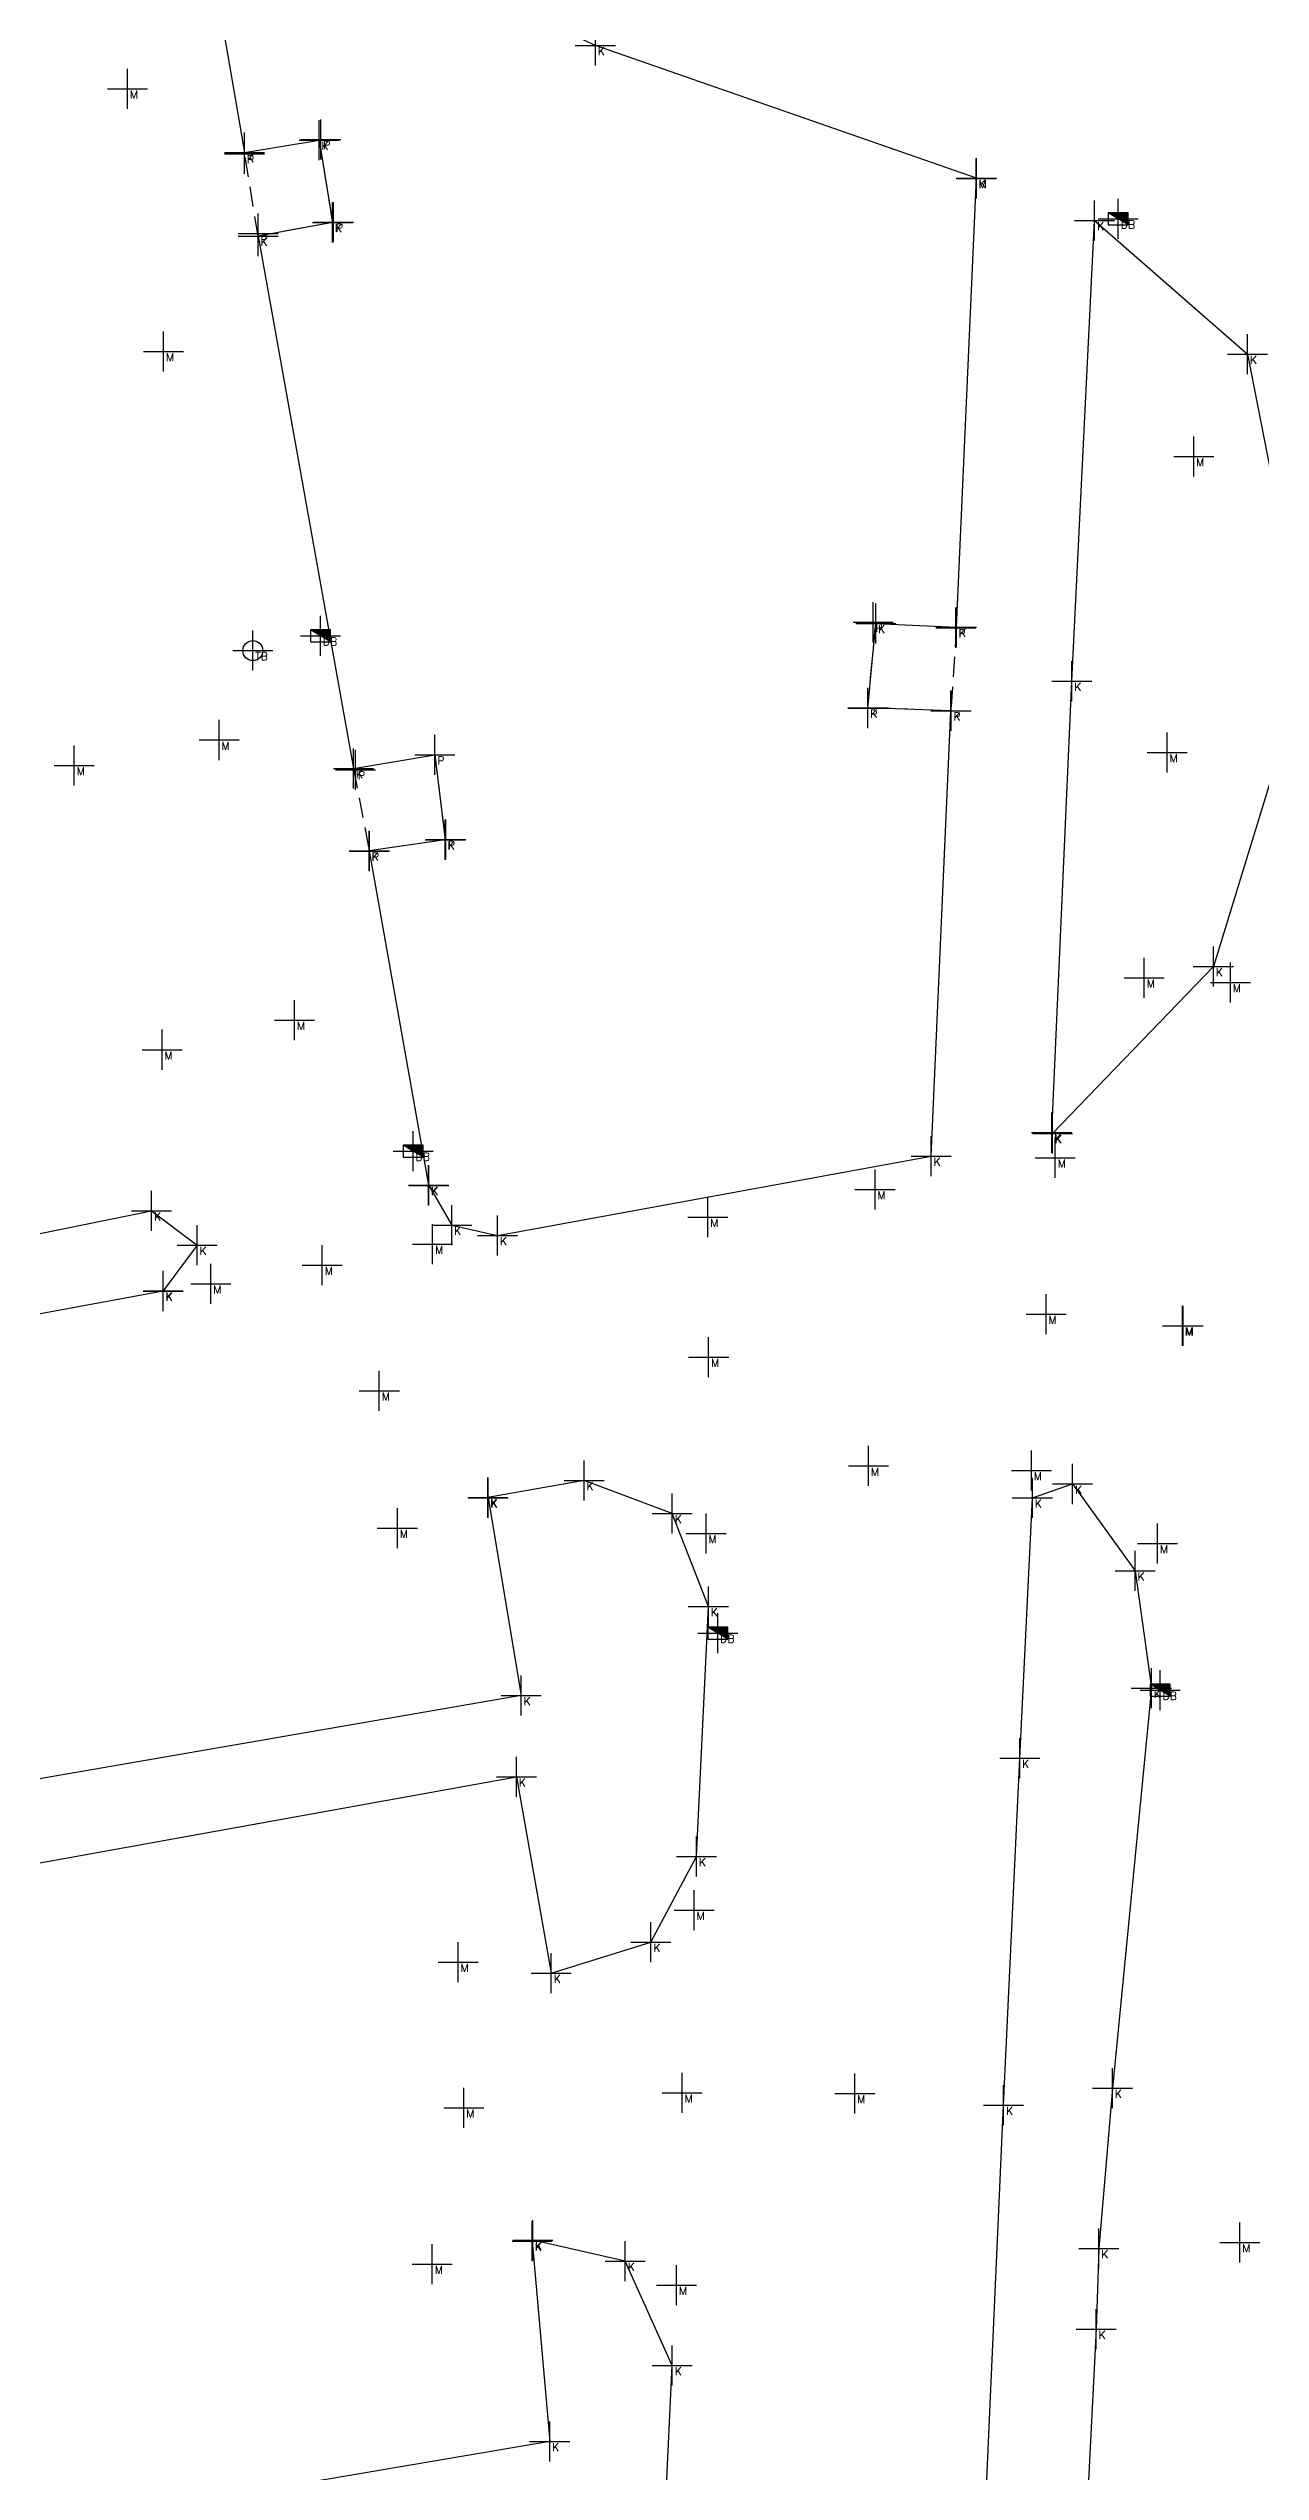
# Model space of a CAD drawing. Header units: metres. Extents: x 113488 to 113987, y 6281306 to 6282136.
# Drawn here: x 113689.8 to 113720.1, y 6281896 to 6281956.5 of the extents above; entities that cross this region are included whole.
import ezdxf
from ezdxf.enums import TextEntityAlignment as Align

# ---------------------------------------------------------------- set-up
doc = ezdxf.new("R2010")
doc.units = ezdxf.units.M
doc.header["$PDMODE"] = 2
doc.header["$PDSIZE"] = 0.5
doc.linetypes.add('DASHED', pattern=[0.75, 0.5, -0.25])
for name, color, linetype in [('M-2VA', 7, 'Continuous'), ('M-3YTOR', 7, 'Continuous'), ('M-BEF-BRUNNAR-INMÄTT', 7, 'Continuous'), ('M-BEF-VÄGKANT', 6, 'DASHED'), ('M-BEF-VÄGKANTSTÖD', 1, 'Continuous'), ('M-BRUNNAR', 3, 'Continuous'), ('M-BRUNNSLOCK', 1, 'Continuous'), ('pntdesc', 1, 'Continuous')]:
    doc.layers.add(name, color=color, linetype=linetype)
doc.styles.get("Standard").update_dxf_attribs({"font": 'simplex8.shx'})

# ---------------------------------------------------------------- blocks, each defined once
blk = doc.blocks.new('meas')
at = {"color": 0}
blk.add_point((0, 0), dxfattribs=at)
at = {"layer": 'pntdesc'}
blk.add_attdef('PNTDESC', text='', height=1, dxfattribs=at).set_placement((0.3, -0.21), align=Align.TOP_LEFT)
blk = doc.blocks.new('BEF-DB')
blk.add_hatch(color=256).paths.add_polyline_path([(-0.25, 0.15), (0.25, -0.15), (0.25, 0.15)])
blk.add_line((0.25, -0.15), (-0.25, 0.15))
at = {"flags": 128}
blk.add_lwpolyline([(-0.25, 0.15), (-0.25, -0.15), (0.25, -0.15), (0.25, 0.15)], close=True, dxfattribs=at)
blk = doc.blocks.new('TB')
at = {"layer": 'M-BRUNNAR', "ltscale": 0.1}
blk.add_circle((0, 0), 0.25, dxfattribs=at)
at = {"layer": 'M-BRUNNSLOCK', "ltscale": 0.1}
blk.add_circle((0, 0), 0.25, dxfattribs=at)

msp = doc.modelspace()

# ---------------------------------------------------------------- linework, layer by layer
at = {"layer": 'M-BEF-VÄGKANT'}
for points in [[(113696.567, 6281954.225, 7.233), (113696.903, 6281952.165, 7.196), (113695.043, 6281951.822, 7.091), (113694.703, 6281953.913, 7.112)], [(113712.492, 6281942.055, 7.026), (113712.354, 6281939.96, 7.005), (113710.278, 6281940.039, 7.113), (113710.475, 6281942.142, 7.152)], [(113697.429, 6281938.52, 6.975), (113697.819, 6281936.464, 6.956)], [(113699.462, 6281938.862, 7.103), (113699.717, 6281936.74, 7.06)]]:
    msp.add_polyline3d(points, dxfattribs=at)
at = {"layer": 'M-BEF-VÄGKANTSTÖD'}
for points in [[(113699.309, 6281928.095, 6.894), (113699.881, 6281927.108, 6.894), (113701.026, 6281926.851, 6.861), (113711.861, 6281928.831, 6.813), (113712.354, 6281939.96, 7.005), (113710.278, 6281940.039, 7.113), (113710.475, 6281942.142, 7.152), (113712.492, 6281942.055, 7.026), (113712.994, 6281953.273, 6.95), (113703.47, 6281956.587, 7.082), (113694.495, 6281960.694, 7.172), (113694.243, 6281960.792, 7.17), (113693.759, 6281960.686, 7.147), (113693.627, 6281960.155, 7.147), (113694.703, 6281953.913, 7.112), (113696.567, 6281954.225, 7.233), (113696.903, 6281952.165, 7.196), (113695.043, 6281951.822, 7.091), (113697.429, 6281938.52, 6.975), (113699.462, 6281938.862, 7.103)], [(113715.943, 6281952.218, 6.891), (113719.763, 6281948.876, 6.947), (113721.261, 6281941.231, 6.892), (113718.91, 6281933.574, 6.841), (113714.891, 6281929.395, 6.83)], [(113715.374, 6281940.701, 6.981), (113715.943, 6281952.218, 6.891)], [(113714.871, 6281929.419, 6.829), (113715.374, 6281940.701, 6.981)], [(113699.462, 6281938.862, 7.103), (113699.717, 6281936.74, 7.06), (113697.819, 6281936.464, 6.956), (113699.301, 6281928.11, 6.893)], [(113692.676, 6281925.458, 7.014), (113684.322, 6281923.913, 7.166), (113670.312, 6281920.211, 7.422), (113658.782, 6281915.724, 7.578), (113657.929, 6281917.488, 7.54), (113665.275, 6281920.581, 7.473), (113677.652, 6281924.472, 7.289), (113692.384, 6281927.462, 7.038), (113693.521, 6281926.607, 6.997), (113692.67, 6281925.469, 7.017)], [(113700.795, 6281920.297, 6.781), (113701.616, 6281915.354, 6.852), (113688.513, 6281913.087, 7.138), (113675.23, 6281909.805, 7.427), (113665.571, 6281906.1, 7.61), (113663.793, 6281909.776, 7.568), (113662.486, 6281910.284, 7.574), (113661.97, 6281908.936, 7.587), (113666.275, 6281899.883, 7.576), (113667.62, 6281899.429, 7.59), (113668.099, 6281900.792, 7.562), (113666.463, 6281904.294, 7.608), (113685.334, 6281910.404, 7.121), (113701.498, 6281913.324, 6.748), (113702.369, 6281908.412, 6.689), (113704.86, 6281909.192, 6.633), (113705.997, 6281911.332, 6.584), (113706.293, 6281917.575, 6.57), (113705.391, 6281919.903, 6.629), (113703.188, 6281920.725, 6.703), (113700.782, 6281920.304, 6.784)], [(113701.895, 6281901.713, 6.766), (113702.329, 6281896.714, 6.877), (113691.599, 6281894.886, 7.128), (113681.716, 6281892.442, 7.396), (113673.499, 6281889.387, 7.641), (113671.765, 6281893.04, 7.581), (113670.423, 6281893.515, 7.575), (113669.957, 6281892.195, 7.595), (113671.999, 6281887.875, 7.633), (113674.243, 6281883.143, 7.581), (113675.591, 6281882.749, 7.58), (113676.004, 6281884.106, 7.589), (113674.408, 6281887.586, 7.641), (113687.932, 6281892.005, 7.234), (113699.992, 6281894.28, 6.904), (113700.853, 6281889.348, 6.839), (113702.244, 6281889.559, 6.826), (113703.701, 6281890.047, 6.804), (113705.102, 6281892.394, 6.763), (113705.393, 6281898.613, 6.7), (113704.218, 6281901.22, 6.703), (113701.906, 6281901.744, 6.753)]]:
    msp.add_polyline3d(points, dxfattribs=at)
msp.add_polyline3d([(113711.437, 6281857.547, 7.317), (113711.85, 6281866.663, 7.239), (113712.258, 6281875.151, 7.157), (113712.723, 6281885.165, 7.063), (113713.222, 6281895.199, 6.976), (113713.669, 6281905.117, 6.885), (113714.073, 6281913.789, 6.781), (113714.388, 6281920.29, 6.761), (113715.395, 6281920.639, 6.751), (113716.956, 6281918.466, 6.72), (113717.361, 6281915.534, 6.695), (113716.387, 6281905.542, 6.83), (113716.048, 6281901.531, 6.867), (113715.981, 6281899.515, 6.901), (113715.172, 6281883.581, 7.04), (113714.858, 6281876.984, 7.143), (113714.013, 6281858.985, 7.272), (113713.339, 6281856.439, 7.304), (113711.307, 6281854.147, 7.311)], close=True, dxfattribs=at)

# ---------------------------------------------------------------- block references
at = {"layer": 'M-2VA', "color": 150}
ref = msp.add_blockref('meas', (113716.536, 6281952.256, 6.883), dxfattribs=dict(at, xscale=0.2, yscale=0.2, zscale=0.2))
ref.add_attrib('PNTDESC', 'DB', dxfattribs={"layer": 'pntdesc', "height": 0.2}).set_placement((113716.596, 6281952.214, 6.883), align=Align.TOP_LEFT)
ref = msp.add_blockref('meas', (113696.601, 6281941.833, 7.006), dxfattribs=dict(at, xscale=0.2, yscale=0.2, zscale=0.2))
ref.add_attrib('PNTDESC', 'DB', dxfattribs={"layer": 'pntdesc', "height": 0.2}).set_placement((113696.661, 6281941.791, 7.006), align=Align.TOP_LEFT)
at = {"layer": 'M-2VA', "color": 50}
ref = msp.add_blockref('meas', (113694.912, 6281941.465, 7.018), dxfattribs=dict(at, xscale=0.2, yscale=0.2, zscale=0.2))
ref.add_attrib('PNTDESC', 'TB', dxfattribs={"layer": 'pntdesc', "height": 0.2}).set_placement((113694.972, 6281941.423, 7.018), align=Align.TOP_LEFT)
at = {"layer": 'M-2VA', "color": 150}
ref = msp.add_blockref('meas', (113698.919, 6281928.958, 6.877), dxfattribs=dict(at, xscale=0.2, yscale=0.2, zscale=0.2))
ref.add_attrib('PNTDESC', 'DB', dxfattribs={"layer": 'pntdesc', "height": 0.2}).set_placement((113698.979, 6281928.916, 6.877), align=Align.TOP_LEFT)
ref = msp.add_blockref('meas', (113706.527, 6281916.915, 6.552), dxfattribs=dict(at, xscale=0.2, yscale=0.2, zscale=0.2))
ref.add_attrib('PNTDESC', 'DB', dxfattribs={"layer": 'pntdesc', "height": 0.2}).set_placement((113706.587, 6281916.873, 6.552), align=Align.TOP_LEFT)
ref = msp.add_blockref('meas', (113717.58, 6281915.486, 6.699), dxfattribs=dict(at, xscale=0.2, yscale=0.2, zscale=0.2))
ref.add_attrib('PNTDESC', 'DB', dxfattribs={"layer": 'pntdesc', "height": 0.2}).set_placement((113717.64, 6281915.444, 6.699), align=Align.TOP_LEFT)
at = {"layer": 'M-3YTOR', "color": 130}
ref = msp.add_blockref('meas', (113703.47, 6281956.587, 7.082), dxfattribs=dict(at, xscale=0.2, yscale=0.2, zscale=0.2))
ref.add_attrib('PNTDESC', 'K', dxfattribs={"layer": 'pntdesc', "height": 0.2}).set_placement((113703.53, 6281956.545, 7.082), align=Align.TOP_LEFT)
at = {"layer": 'M-3YTOR', "color": 90}
ref = msp.add_blockref('meas', (113691.779, 6281955.507, 7.169), dxfattribs=dict(at, xscale=0.2, yscale=0.2, zscale=0.2))
ref.add_attrib('PNTDESC', 'M', dxfattribs={"layer": 'pntdesc', "height": 0.2}).set_placement((113691.839, 6281955.465, 7.169), align=Align.TOP_LEFT)
at = {"layer": 'M-3YTOR', "color": 130}
ref = msp.add_blockref('meas', (113696.567, 6281954.225, 7.233), dxfattribs=dict(at, xscale=0.2, yscale=0.2, zscale=0.2))
ref.add_attrib('PNTDESC', 'K', dxfattribs={"layer": 'pntdesc', "height": 0.2}).set_placement((113696.627, 6281954.183, 7.233), align=Align.TOP_LEFT)
at = {"layer": 'M-3YTOR', "color": 164}
ref = msp.add_blockref('meas', (113696.612, 6281954.241, 7.24), dxfattribs=dict(at, xscale=0.2, yscale=0.2, zscale=0.2))
ref.add_attrib('PNTDESC', 'P', dxfattribs={"layer": 'pntdesc', "height": 0.2}).set_placement((113696.672, 6281954.199, 7.24), align=Align.TOP_LEFT)
at = {"layer": 'M-3YTOR', "color": 130}
ref = msp.add_blockref('meas', (113694.703, 6281953.913, 7.112), dxfattribs=dict(at, xscale=0.2, yscale=0.2, zscale=0.2))
ref.add_attrib('PNTDESC', 'K', dxfattribs={"layer": 'pntdesc', "height": 0.2}).set_placement((113694.763, 6281953.871, 7.112), align=Align.TOP_LEFT)
at = {"layer": 'M-3YTOR', "color": 164}
ref = msp.add_blockref('meas', (113694.705, 6281953.882, 7.116), dxfattribs=dict(at, xscale=0.2, yscale=0.2, zscale=0.2))
ref.add_attrib('PNTDESC', 'P', dxfattribs={"layer": 'pntdesc', "height": 0.2}).set_placement((113694.765, 6281953.84, 7.116), align=Align.TOP_LEFT)
at = {"layer": 'M-3YTOR', "color": 90}
ref = msp.add_blockref('meas', (113712.984, 6281953.263, 6.956), dxfattribs=dict(at, xscale=0.2, yscale=0.2, zscale=0.2))
ref.add_attrib('PNTDESC', 'M', dxfattribs={"layer": 'pntdesc', "height": 0.2}).set_placement((113713.044, 6281953.221, 6.956), align=Align.TOP_LEFT)
at = {"layer": 'M-3YTOR', "color": 130}
ref = msp.add_blockref('meas', (113712.994, 6281953.273, 6.95), dxfattribs=dict(at, xscale=0.2, yscale=0.2, zscale=0.2))
ref.add_attrib('PNTDESC', 'K', dxfattribs={"layer": 'pntdesc', "height": 0.2}).set_placement((113713.054, 6281953.231, 6.95), align=Align.TOP_LEFT)
ref = msp.add_blockref('meas', (113695.043, 6281951.822, 7.091), dxfattribs=dict(at, xscale=0.2, yscale=0.2, zscale=0.2))
ref.add_attrib('PNTDESC', 'K', dxfattribs={"layer": 'pntdesc', "height": 0.2}).set_placement((113695.103, 6281951.78, 7.091), align=Align.TOP_LEFT)
at = {"layer": 'M-3YTOR', "color": 164}
ref = msp.add_blockref('meas', (113695.047, 6281951.89, 7.086), dxfattribs=dict(at, xscale=0.2, yscale=0.2, zscale=0.2))
ref.add_attrib('PNTDESC', 'P', dxfattribs={"layer": 'pntdesc', "height": 0.2}).set_placement((113695.107, 6281951.848, 7.086), align=Align.TOP_LEFT)
at = {"layer": 'M-3YTOR', "color": 130}
ref = msp.add_blockref('meas', (113696.903, 6281952.165, 7.196), dxfattribs=dict(at, xscale=0.2, yscale=0.2, zscale=0.2))
ref.add_attrib('PNTDESC', 'K', dxfattribs={"layer": 'pntdesc', "height": 0.2}).set_placement((113696.963, 6281952.123, 7.196), align=Align.TOP_LEFT)
at = {"layer": 'M-3YTOR', "color": 164}
ref = msp.add_blockref('meas', (113696.929, 6281952.172, 7.193), dxfattribs=dict(at, xscale=0.2, yscale=0.2, zscale=0.2))
ref.add_attrib('PNTDESC', 'P', dxfattribs={"layer": 'pntdesc', "height": 0.2}).set_placement((113696.989, 6281952.13, 7.193), align=Align.TOP_LEFT)
at = {"layer": 'M-3YTOR', "color": 130}
ref = msp.add_blockref('meas', (113715.943, 6281952.218, 6.891), dxfattribs=dict(at, xscale=0.2, yscale=0.2, zscale=0.2))
ref.add_attrib('PNTDESC', 'K', dxfattribs={"layer": 'pntdesc', "height": 0.2}).set_placement((113716.003, 6281952.176, 6.891), align=Align.TOP_LEFT)
at = {"layer": 'M-3YTOR', "color": 90}
ref = msp.add_blockref('meas', (113692.682, 6281948.942, 7.097), dxfattribs=dict(at, xscale=0.2, yscale=0.2, zscale=0.2))
ref.add_attrib('PNTDESC', 'M', dxfattribs={"layer": 'pntdesc', "height": 0.2}).set_placement((113692.742, 6281948.9, 7.097), align=Align.TOP_LEFT)
at = {"layer": 'M-3YTOR', "color": 130}
ref = msp.add_blockref('meas', (113719.763, 6281948.876, 6.947), dxfattribs=dict(at, xscale=0.2, yscale=0.2, zscale=0.2))
ref.add_attrib('PNTDESC', 'K', dxfattribs={"layer": 'pntdesc', "height": 0.2}).set_placement((113719.823, 6281948.834, 6.947), align=Align.TOP_LEFT)
at = {"layer": 'M-3YTOR', "color": 90}
ref = msp.add_blockref('meas', (113718.419, 6281946.317, 7.144), dxfattribs=dict(at, xscale=0.2, yscale=0.2, zscale=0.2))
ref.add_attrib('PNTDESC', 'M', dxfattribs={"layer": 'pntdesc', "height": 0.2}).set_placement((113718.479, 6281946.275, 7.144), align=Align.TOP_LEFT)
at = {"layer": 'M-3YTOR', "color": 164}
ref = msp.add_blockref('meas', (113710.409, 6281942.177, 7.162), dxfattribs=dict(at, xscale=0.2, yscale=0.2, zscale=0.2))
ref.add_attrib('PNTDESC', 'P', dxfattribs={"layer": 'pntdesc', "height": 0.2}).set_placement((113710.469, 6281942.135, 7.162), align=Align.TOP_LEFT)
at = {"layer": 'M-3YTOR', "color": 130}
ref = msp.add_blockref('meas', (113710.475, 6281942.142, 7.152), dxfattribs=dict(at, xscale=0.2, yscale=0.2, zscale=0.2))
ref.add_attrib('PNTDESC', 'K', dxfattribs={"layer": 'pntdesc', "height": 0.2}).set_placement((113710.535, 6281942.1, 7.152), align=Align.TOP_LEFT)
at = {"layer": 'M-3YTOR', "color": 164}
ref = msp.add_blockref('meas', (113712.479, 6281942.039, 7.033), dxfattribs=dict(at, xscale=0.2, yscale=0.2, zscale=0.2))
ref.add_attrib('PNTDESC', 'P', dxfattribs={"layer": 'pntdesc', "height": 0.2}).set_placement((113712.539, 6281941.997, 7.033), align=Align.TOP_LEFT)
at = {"layer": 'M-3YTOR', "color": 130}
ref = msp.add_blockref('meas', (113712.492, 6281942.055, 7.026), dxfattribs=dict(at, xscale=0.2, yscale=0.2, zscale=0.2))
ref.add_attrib('PNTDESC', 'K', dxfattribs={"layer": 'pntdesc', "height": 0.2}).set_placement((113712.552, 6281942.013, 7.026), align=Align.TOP_LEFT)
ref = msp.add_blockref('meas', (113715.374, 6281940.701, 6.981), dxfattribs=dict(at, xscale=0.2, yscale=0.2, zscale=0.2))
ref.add_attrib('PNTDESC', 'K', dxfattribs={"layer": 'pntdesc', "height": 0.2}).set_placement((113715.434, 6281940.659, 6.981), align=Align.TOP_LEFT)
ref = msp.add_blockref('meas', (113710.278, 6281940.039, 7.113), dxfattribs=dict(at, xscale=0.2, yscale=0.2, zscale=0.2))
ref.add_attrib('PNTDESC', 'K', dxfattribs={"layer": 'pntdesc', "height": 0.2}).set_placement((113710.338, 6281939.997, 7.113), align=Align.TOP_LEFT)
at = {"layer": 'M-3YTOR', "color": 164}
ref = msp.add_blockref('meas', (113710.279, 6281940.026, 7.118), dxfattribs=dict(at, xscale=0.2, yscale=0.2, zscale=0.2))
ref.add_attrib('PNTDESC', 'P', dxfattribs={"layer": 'pntdesc', "height": 0.2}).set_placement((113710.339, 6281939.984, 7.118), align=Align.TOP_LEFT)
at = {"layer": 'M-3YTOR', "color": 130}
ref = msp.add_blockref('meas', (113712.354, 6281939.96, 7.005), dxfattribs=dict(at, xscale=0.2, yscale=0.2, zscale=0.2))
ref.add_attrib('PNTDESC', 'K', dxfattribs={"layer": 'pntdesc', "height": 0.2}).set_placement((113712.414, 6281939.918, 7.005), align=Align.TOP_LEFT)
at = {"layer": 'M-3YTOR', "color": 164}
ref = msp.add_blockref('meas', (113712.356, 6281939.963, 7.006), dxfattribs=dict(at, xscale=0.2, yscale=0.2, zscale=0.2))
ref.add_attrib('PNTDESC', 'P', dxfattribs={"layer": 'pntdesc', "height": 0.2}).set_placement((113712.416, 6281939.921, 7.006), align=Align.TOP_LEFT)
at = {"layer": 'M-3YTOR', "color": 90}
ref = msp.add_blockref('meas', (113694.069, 6281939.232, 7.027), dxfattribs=dict(at, xscale=0.2, yscale=0.2, zscale=0.2))
ref.add_attrib('PNTDESC', 'M', dxfattribs={"layer": 'pntdesc', "height": 0.2}).set_placement((113694.129, 6281939.19, 7.027), align=Align.TOP_LEFT)
ref = msp.add_blockref('meas', (113690.451, 6281938.595, 7.051), dxfattribs=dict(at, xscale=0.2, yscale=0.2, zscale=0.2))
ref.add_attrib('PNTDESC', 'M', dxfattribs={"layer": 'pntdesc', "height": 0.2}).set_placement((113690.511, 6281938.553, 7.051), align=Align.TOP_LEFT)
at = {"layer": 'M-3YTOR', "color": 130}
ref = msp.add_blockref('meas', (113697.429, 6281938.52, 6.975), dxfattribs=dict(at, xscale=0.2, yscale=0.2, zscale=0.2))
ref.add_attrib('PNTDESC', 'K', dxfattribs={"layer": 'pntdesc', "height": 0.2}).set_placement((113697.489, 6281938.478, 6.975), align=Align.TOP_LEFT)
at = {"layer": 'M-3YTOR', "color": 164}
ref = msp.add_blockref('meas', (113697.479, 6281938.488, 6.977), dxfattribs=dict(at, xscale=0.2, yscale=0.2, zscale=0.2))
ref.add_attrib('PNTDESC', 'P', dxfattribs={"layer": 'pntdesc', "height": 0.2}).set_placement((113697.539, 6281938.446, 6.977), align=Align.TOP_LEFT)
ref = msp.add_blockref('meas', (113699.462, 6281938.862, 7.103), dxfattribs=dict(at, xscale=0.2, yscale=0.2, zscale=0.2))
ref.add_attrib('PNTDESC', 'P', dxfattribs={"layer": 'pntdesc', "height": 0.2}).set_placement((113699.522, 6281938.82, 7.103), align=Align.TOP_LEFT)
at = {"layer": 'M-3YTOR', "color": 90}
ref = msp.add_blockref('meas', (113717.755, 6281938.918, 7.126), dxfattribs=dict(at, xscale=0.2, yscale=0.2, zscale=0.2))
ref.add_attrib('PNTDESC', 'M', dxfattribs={"layer": 'pntdesc', "height": 0.2}).set_placement((113717.815, 6281938.876, 7.126), align=Align.TOP_LEFT)
at = {"layer": 'M-3YTOR', "color": 130}
ref = msp.add_blockref('meas', (113699.717, 6281936.74, 7.06), dxfattribs=dict(at, xscale=0.2, yscale=0.2, zscale=0.2))
ref.add_attrib('PNTDESC', 'K', dxfattribs={"layer": 'pntdesc', "height": 0.2}).set_placement((113699.777, 6281936.698, 7.06), align=Align.TOP_LEFT)
at = {"layer": 'M-3YTOR', "color": 164}
ref = msp.add_blockref('meas', (113699.731, 6281936.747, 7.075), dxfattribs=dict(at, xscale=0.2, yscale=0.2, zscale=0.2))
ref.add_attrib('PNTDESC', 'P', dxfattribs={"layer": 'pntdesc', "height": 0.2}).set_placement((113699.791, 6281936.705, 7.075), align=Align.TOP_LEFT)
at = {"layer": 'M-3YTOR', "color": 130}
ref = msp.add_blockref('meas', (113697.819, 6281936.464, 6.956), dxfattribs=dict(at, xscale=0.2, yscale=0.2, zscale=0.2))
ref.add_attrib('PNTDESC', 'K', dxfattribs={"layer": 'pntdesc', "height": 0.2}).set_placement((113697.879, 6281936.422, 6.956), align=Align.TOP_LEFT)
at = {"layer": 'M-3YTOR', "color": 164}
ref = msp.add_blockref('meas', (113697.827, 6281936.454, 6.964), dxfattribs=dict(at, xscale=0.2, yscale=0.2, zscale=0.2))
ref.add_attrib('PNTDESC', 'P', dxfattribs={"layer": 'pntdesc', "height": 0.2}).set_placement((113697.887, 6281936.412, 6.964), align=Align.TOP_LEFT)
at = {"layer": 'M-3YTOR', "color": 90}
ref = msp.add_blockref('meas', (113717.185, 6281933.286, 7.03), dxfattribs=dict(at, xscale=0.2, yscale=0.2, zscale=0.2))
ref.add_attrib('PNTDESC', 'M', dxfattribs={"layer": 'pntdesc', "height": 0.2}).set_placement((113717.245, 6281933.244, 7.03), align=Align.TOP_LEFT)
at = {"layer": 'M-3YTOR', "color": 130}
ref = msp.add_blockref('meas', (113718.91, 6281933.574, 6.841), dxfattribs=dict(at, xscale=0.2, yscale=0.2, zscale=0.2))
ref.add_attrib('PNTDESC', 'K', dxfattribs={"layer": 'pntdesc', "height": 0.2}).set_placement((113718.97, 6281933.532, 6.841), align=Align.TOP_LEFT)
at = {"layer": 'M-3YTOR', "color": 90}
ref = msp.add_blockref('meas', (113719.336, 6281933.17, 6.835), dxfattribs=dict(at, xscale=0.2, yscale=0.2, zscale=0.2))
ref.add_attrib('PNTDESC', 'M', dxfattribs={"layer": 'pntdesc', "height": 0.2}).set_placement((113719.396, 6281933.128, 6.835), align=Align.TOP_LEFT)
ref = msp.add_blockref('meas', (113695.955, 6281932.234, 6.954), dxfattribs=dict(at, xscale=0.2, yscale=0.2, zscale=0.2))
ref.add_attrib('PNTDESC', 'M', dxfattribs={"layer": 'pntdesc', "height": 0.2}).set_placement((113696.015, 6281932.192, 6.954), align=Align.TOP_LEFT)
ref = msp.add_blockref('meas', (113692.644, 6281931.493, 7.007), dxfattribs=dict(at, xscale=0.2, yscale=0.2, zscale=0.2))
ref.add_attrib('PNTDESC', 'M', dxfattribs={"layer": 'pntdesc', "height": 0.2}).set_placement((113692.704, 6281931.451, 7.007), align=Align.TOP_LEFT)
at = {"layer": 'M-3YTOR', "color": 130}
ref = msp.add_blockref('meas', (113714.871, 6281929.419, 6.829), dxfattribs=dict(at, xscale=0.2, yscale=0.2, zscale=0.2))
ref.add_attrib('PNTDESC', 'K', dxfattribs={"layer": 'pntdesc', "height": 0.2}).set_placement((113714.931, 6281929.377, 6.829), align=Align.TOP_LEFT)
ref = msp.add_blockref('meas', (113714.891, 6281929.395, 6.83), dxfattribs=dict(at, xscale=0.2, yscale=0.2, zscale=0.2))
ref.add_attrib('PNTDESC', 'K', dxfattribs={"layer": 'pntdesc', "height": 0.2}).set_placement((113714.951, 6281929.353, 6.83), align=Align.TOP_LEFT)
ref = msp.add_blockref('meas', (113711.861, 6281928.831, 6.813), dxfattribs=dict(at, xscale=0.2, yscale=0.2, zscale=0.2))
ref.add_attrib('PNTDESC', 'K', dxfattribs={"layer": 'pntdesc', "height": 0.2}).set_placement((113711.921, 6281928.789, 6.813), align=Align.TOP_LEFT)
at = {"layer": 'M-3YTOR', "color": 90}
ref = msp.add_blockref('meas', (113714.96, 6281928.794, 6.841), dxfattribs=dict(at, xscale=0.2, yscale=0.2, zscale=0.2))
ref.add_attrib('PNTDESC', 'M', dxfattribs={"layer": 'pntdesc', "height": 0.2}).set_placement((113715.02, 6281928.752, 6.841), align=Align.TOP_LEFT)
at = {"layer": 'M-3YTOR', "color": 130}
ref = msp.add_blockref('meas', (113699.301, 6281928.11, 6.893), dxfattribs=dict(at, xscale=0.2, yscale=0.2, zscale=0.2))
ref.add_attrib('PNTDESC', 'K', dxfattribs={"layer": 'pntdesc', "height": 0.2}).set_placement((113699.361, 6281928.068, 6.893), align=Align.TOP_LEFT)
ref = msp.add_blockref('meas', (113699.309, 6281928.095, 6.894), dxfattribs=dict(at, xscale=0.2, yscale=0.2, zscale=0.2))
ref.add_attrib('PNTDESC', 'K', dxfattribs={"layer": 'pntdesc', "height": 0.2}).set_placement((113699.369, 6281928.053, 6.894), align=Align.TOP_LEFT)
at = {"layer": 'M-3YTOR', "color": 90}
ref = msp.add_blockref('meas', (113710.457, 6281927.999, 6.809), dxfattribs=dict(at, xscale=0.2, yscale=0.2, zscale=0.2))
ref.add_attrib('PNTDESC', 'M', dxfattribs={"layer": 'pntdesc', "height": 0.2}).set_placement((113710.517, 6281927.957, 6.809), align=Align.TOP_LEFT)
at = {"layer": 'M-3YTOR', "color": 130}
ref = msp.add_blockref('meas', (113692.384, 6281927.462, 7.038), dxfattribs=dict(at, xscale=0.2, yscale=0.2, zscale=0.2))
ref.add_attrib('PNTDESC', 'K', dxfattribs={"layer": 'pntdesc', "height": 0.2}).set_placement((113692.444, 6281927.42, 7.038), align=Align.TOP_LEFT)
ref = msp.add_blockref('meas', (113699.881, 6281927.108, 6.894), dxfattribs=dict(at, xscale=0.2, yscale=0.2, zscale=0.2))
ref.add_attrib('PNTDESC', 'K', dxfattribs={"layer": 'pntdesc', "height": 0.2}).set_placement((113699.941, 6281927.066, 6.894), align=Align.TOP_LEFT)
at = {"layer": 'M-3YTOR', "color": 90}
ref = msp.add_blockref('meas', (113706.281, 6281927.309, 6.811), dxfattribs=dict(at, xscale=0.2, yscale=0.2, zscale=0.2))
ref.add_attrib('PNTDESC', 'M', dxfattribs={"layer": 'pntdesc', "height": 0.2}).set_placement((113706.341, 6281927.267, 6.811), align=Align.TOP_LEFT)
at = {"layer": 'M-3YTOR', "color": 130}
ref = msp.add_blockref('meas', (113693.521, 6281926.607, 6.997), dxfattribs=dict(at, xscale=0.2, yscale=0.2, zscale=0.2))
ref.add_attrib('PNTDESC', 'K', dxfattribs={"layer": 'pntdesc', "height": 0.2}).set_placement((113693.581, 6281926.565, 6.997), align=Align.TOP_LEFT)
at = {"layer": 'M-3YTOR', "color": 90}
ref = msp.add_blockref('meas', (113699.404, 6281926.635, 6.883), dxfattribs=dict(at, xscale=0.2, yscale=0.2, zscale=0.2))
ref.add_attrib('PNTDESC', 'M', dxfattribs={"layer": 'pntdesc', "height": 0.2}).set_placement((113699.464, 6281926.593, 6.883), align=Align.TOP_LEFT)
at = {"layer": 'M-3YTOR', "color": 130}
ref = msp.add_blockref('meas', (113701.026, 6281926.851, 6.861), dxfattribs=dict(at, xscale=0.2, yscale=0.2, zscale=0.2))
ref.add_attrib('PNTDESC', 'K', dxfattribs={"layer": 'pntdesc', "height": 0.2}).set_placement((113701.086, 6281926.809, 6.861), align=Align.TOP_LEFT)
at = {"layer": 'M-3YTOR', "color": 90}
ref = msp.add_blockref('meas', (113696.648, 6281926.108, 6.924), dxfattribs=dict(at, xscale=0.2, yscale=0.2, zscale=0.2))
ref.add_attrib('PNTDESC', 'M', dxfattribs={"layer": 'pntdesc', "height": 0.2}).set_placement((113696.708, 6281926.066, 6.924), align=Align.TOP_LEFT)
at = {"layer": 'M-3YTOR', "color": 130}
ref = msp.add_blockref('meas', (113692.67, 6281925.469, 7.017), dxfattribs=dict(at, xscale=0.2, yscale=0.2, zscale=0.2))
ref.add_attrib('PNTDESC', 'K', dxfattribs={"layer": 'pntdesc', "height": 0.2}).set_placement((113692.73, 6281925.427, 7.017), align=Align.TOP_LEFT)
ref = msp.add_blockref('meas', (113692.676, 6281925.458, 7.014), dxfattribs=dict(at, xscale=0.2, yscale=0.2, zscale=0.2))
ref.add_attrib('PNTDESC', 'K', dxfattribs={"layer": 'pntdesc', "height": 0.2}).set_placement((113692.736, 6281925.416, 7.014), align=Align.TOP_LEFT)
at = {"layer": 'M-3YTOR', "color": 90}
ref = msp.add_blockref('meas', (113693.864, 6281925.643, 6.986), dxfattribs=dict(at, xscale=0.2, yscale=0.2, zscale=0.2))
ref.add_attrib('PNTDESC', 'M', dxfattribs={"layer": 'pntdesc', "height": 0.2}).set_placement((113693.924, 6281925.601, 6.986), align=Align.TOP_LEFT)
ref = msp.add_blockref('meas', (113714.731, 6281924.88, 6.791), dxfattribs=dict(at, xscale=0.2, yscale=0.2, zscale=0.2))
ref.add_attrib('PNTDESC', 'M', dxfattribs={"layer": 'pntdesc', "height": 0.2}).set_placement((113714.791, 6281924.838, 6.791), align=Align.TOP_LEFT)
ref = msp.add_blockref('meas', (113718.14, 6281924.594, 6.744), dxfattribs=dict(at, xscale=0.2, yscale=0.2, zscale=0.2))
ref.add_attrib('PNTDESC', 'M', dxfattribs={"layer": 'pntdesc', "height": 0.2}).set_placement((113718.2, 6281924.552, 6.744), align=Align.TOP_LEFT)
ref = msp.add_blockref('meas', (113718.155, 6281924.594, 6.744), dxfattribs=dict(at, xscale=0.2, yscale=0.2, zscale=0.2))
ref.add_attrib('PNTDESC', 'M', dxfattribs={"layer": 'pntdesc', "height": 0.2}).set_placement((113718.215, 6281924.552, 6.744), align=Align.TOP_LEFT)
ref = msp.add_blockref('meas', (113706.301, 6281923.81, 6.71), dxfattribs=dict(at, xscale=0.2, yscale=0.2, zscale=0.2))
ref.add_attrib('PNTDESC', 'M', dxfattribs={"layer": 'pntdesc', "height": 0.2}).set_placement((113706.361, 6281923.768, 6.71), align=Align.TOP_LEFT)
ref = msp.add_blockref('meas', (113698.073, 6281922.964, 6.892), dxfattribs=dict(at, xscale=0.2, yscale=0.2, zscale=0.2))
ref.add_attrib('PNTDESC', 'M', dxfattribs={"layer": 'pntdesc', "height": 0.2}).set_placement((113698.133, 6281922.922, 6.892), align=Align.TOP_LEFT)
ref = msp.add_blockref('meas', (113710.294, 6281921.089, 6.676), dxfattribs=dict(at, xscale=0.2, yscale=0.2, zscale=0.2))
ref.add_attrib('PNTDESC', 'M', dxfattribs={"layer": 'pntdesc', "height": 0.2}).set_placement((113710.354, 6281921.047, 6.676), align=Align.TOP_LEFT)
ref = msp.add_blockref('meas', (113714.364, 6281920.976, 6.751), dxfattribs=dict(at, xscale=0.2, yscale=0.2, zscale=0.2))
ref.add_attrib('PNTDESC', 'M', dxfattribs={"layer": 'pntdesc', "height": 0.2}).set_placement((113714.424, 6281920.934, 6.751), align=Align.TOP_LEFT)
at = {"layer": 'M-3YTOR', "color": 130}
ref = msp.add_blockref('meas', (113700.782, 6281920.304, 6.784), dxfattribs=dict(at, xscale=0.2, yscale=0.2, zscale=0.2))
ref.add_attrib('PNTDESC', 'K', dxfattribs={"layer": 'pntdesc', "height": 0.2}).set_placement((113700.842, 6281920.262, 6.784), align=Align.TOP_LEFT)
ref = msp.add_blockref('meas', (113703.188, 6281920.725, 6.703), dxfattribs=dict(at, xscale=0.2, yscale=0.2, zscale=0.2))
ref.add_attrib('PNTDESC', 'K', dxfattribs={"layer": 'pntdesc', "height": 0.2}).set_placement((113703.248, 6281920.683, 6.703), align=Align.TOP_LEFT)
ref = msp.add_blockref('meas', (113715.395, 6281920.639, 6.751), dxfattribs=dict(at, xscale=0.2, yscale=0.2, zscale=0.2))
ref.add_attrib('PNTDESC', 'K', dxfattribs={"layer": 'pntdesc', "height": 0.2}).set_placement((113715.455, 6281920.597, 6.751), align=Align.TOP_LEFT)
ref = msp.add_blockref('meas', (113700.795, 6281920.297, 6.781), dxfattribs=dict(at, xscale=0.2, yscale=0.2, zscale=0.2))
ref.add_attrib('PNTDESC', 'K', dxfattribs={"layer": 'pntdesc', "height": 0.2}).set_placement((113700.855, 6281920.255, 6.781), align=Align.TOP_LEFT)
ref = msp.add_blockref('meas', (113705.391, 6281919.903, 6.629), dxfattribs=dict(at, xscale=0.2, yscale=0.2, zscale=0.2))
ref.add_attrib('PNTDESC', 'K', dxfattribs={"layer": 'pntdesc', "height": 0.2}).set_placement((113705.451, 6281919.861, 6.629), align=Align.TOP_LEFT)
ref = msp.add_blockref('meas', (113714.388, 6281920.29, 6.761), dxfattribs=dict(at, xscale=0.2, yscale=0.2, zscale=0.2))
ref.add_attrib('PNTDESC', 'K', dxfattribs={"layer": 'pntdesc', "height": 0.2}).set_placement((113714.448, 6281920.248, 6.761), align=Align.TOP_LEFT)
at = {"layer": 'M-3YTOR', "color": 90}
ref = msp.add_blockref('meas', (113698.523, 6281919.538, 6.854), dxfattribs=dict(at, xscale=0.2, yscale=0.2, zscale=0.2))
ref.add_attrib('PNTDESC', 'M', dxfattribs={"layer": 'pntdesc', "height": 0.2}).set_placement((113698.583, 6281919.496, 6.854), align=Align.TOP_LEFT)
ref = msp.add_blockref('meas', (113706.236, 6281919.404, 6.622), dxfattribs=dict(at, xscale=0.2, yscale=0.2, zscale=0.2))
ref.add_attrib('PNTDESC', 'M', dxfattribs={"layer": 'pntdesc', "height": 0.2}).set_placement((113706.296, 6281919.362, 6.622), align=Align.TOP_LEFT)
ref = msp.add_blockref('meas', (113717.515, 6281919.153, 6.713), dxfattribs=dict(at, xscale=0.2, yscale=0.2, zscale=0.2))
ref.add_attrib('PNTDESC', 'M', dxfattribs={"layer": 'pntdesc', "height": 0.2}).set_placement((113717.575, 6281919.111, 6.713), align=Align.TOP_LEFT)
at = {"layer": 'M-3YTOR', "color": 130}
ref = msp.add_blockref('meas', (113716.956, 6281918.466, 6.72), dxfattribs=dict(at, xscale=0.2, yscale=0.2, zscale=0.2))
ref.add_attrib('PNTDESC', 'K', dxfattribs={"layer": 'pntdesc', "height": 0.2}).set_placement((113717.016, 6281918.424, 6.72), align=Align.TOP_LEFT)
ref = msp.add_blockref('meas', (113706.293, 6281917.575, 6.57), dxfattribs=dict(at, xscale=0.2, yscale=0.2, zscale=0.2))
ref.add_attrib('PNTDESC', 'K', dxfattribs={"layer": 'pntdesc', "height": 0.2}).set_placement((113706.353, 6281917.533, 6.57), align=Align.TOP_LEFT)
ref = msp.add_blockref('meas', (113717.361, 6281915.534, 6.695), dxfattribs=dict(at, xscale=0.2, yscale=0.2, zscale=0.2))
ref.add_attrib('PNTDESC', 'K', dxfattribs={"layer": 'pntdesc', "height": 0.2}).set_placement((113717.421, 6281915.492, 6.695), align=Align.TOP_LEFT)
ref = msp.add_blockref('meas', (113701.616, 6281915.354, 6.852), dxfattribs=dict(at, xscale=0.2, yscale=0.2, zscale=0.2))
ref.add_attrib('PNTDESC', 'K', dxfattribs={"layer": 'pntdesc', "height": 0.2}).set_placement((113701.676, 6281915.312, 6.852), align=Align.TOP_LEFT)
ref = msp.add_blockref('meas', (113714.073, 6281913.789, 6.781), dxfattribs=dict(at, xscale=0.2, yscale=0.2, zscale=0.2))
ref.add_attrib('PNTDESC', 'K', dxfattribs={"layer": 'pntdesc', "height": 0.2}).set_placement((113714.133, 6281913.747, 6.781), align=Align.TOP_LEFT)
ref = msp.add_blockref('meas', (113701.498, 6281913.324, 6.748), dxfattribs=dict(at, xscale=0.2, yscale=0.2, zscale=0.2))
ref.add_attrib('PNTDESC', 'K', dxfattribs={"layer": 'pntdesc', "height": 0.2}).set_placement((113701.558, 6281913.282, 6.748), align=Align.TOP_LEFT)
ref = msp.add_blockref('meas', (113705.997, 6281911.332, 6.584), dxfattribs=dict(at, xscale=0.2, yscale=0.2, zscale=0.2))
ref.add_attrib('PNTDESC', 'K', dxfattribs={"layer": 'pntdesc', "height": 0.2}).set_placement((113706.057, 6281911.29, 6.584), align=Align.TOP_LEFT)
at = {"layer": 'M-3YTOR', "color": 90}
ref = msp.add_blockref('meas', (113705.938, 6281909.986, 6.621), dxfattribs=dict(at, xscale=0.2, yscale=0.2, zscale=0.2))
ref.add_attrib('PNTDESC', 'M', dxfattribs={"layer": 'pntdesc', "height": 0.2}).set_placement((113705.998, 6281909.944, 6.621), align=Align.TOP_LEFT)
at = {"layer": 'M-3YTOR', "color": 130}
ref = msp.add_blockref('meas', (113704.86, 6281909.192, 6.633), dxfattribs=dict(at, xscale=0.2, yscale=0.2, zscale=0.2))
ref.add_attrib('PNTDESC', 'K', dxfattribs={"layer": 'pntdesc', "height": 0.2}).set_placement((113704.92, 6281909.15, 6.633), align=Align.TOP_LEFT)
at = {"layer": 'M-3YTOR', "color": 90}
ref = msp.add_blockref('meas', (113700.041, 6281908.688, 6.738), dxfattribs=dict(at, xscale=0.2, yscale=0.2, zscale=0.2))
ref.add_attrib('PNTDESC', 'M', dxfattribs={"layer": 'pntdesc', "height": 0.2}).set_placement((113700.101, 6281908.646, 6.738), align=Align.TOP_LEFT)
at = {"layer": 'M-3YTOR', "color": 130}
ref = msp.add_blockref('meas', (113702.369, 6281908.412, 6.689), dxfattribs=dict(at, xscale=0.2, yscale=0.2, zscale=0.2))
ref.add_attrib('PNTDESC', 'K', dxfattribs={"layer": 'pntdesc', "height": 0.2}).set_placement((113702.429, 6281908.37, 6.689), align=Align.TOP_LEFT)
at = {"layer": 'M-3YTOR', "color": 90}
ref = msp.add_blockref('meas', (113705.64, 6281905.425, 6.652), dxfattribs=dict(at, xscale=0.2, yscale=0.2, zscale=0.2))
ref.add_attrib('PNTDESC', 'M', dxfattribs={"layer": 'pntdesc', "height": 0.2}).set_placement((113705.7, 6281905.383, 6.652), align=Align.TOP_LEFT)
ref = msp.add_blockref('meas', (113709.95, 6281905.407, 6.737), dxfattribs=dict(at, xscale=0.2, yscale=0.2, zscale=0.2))
ref.add_attrib('PNTDESC', 'M', dxfattribs={"layer": 'pntdesc', "height": 0.2}).set_placement((113710.01, 6281905.365, 6.737), align=Align.TOP_LEFT)
at = {"layer": 'M-3YTOR', "color": 130}
ref = msp.add_blockref('meas', (113716.387, 6281905.542, 6.83), dxfattribs=dict(at, xscale=0.2, yscale=0.2, zscale=0.2))
ref.add_attrib('PNTDESC', 'K', dxfattribs={"layer": 'pntdesc', "height": 0.2}).set_placement((113716.447, 6281905.5, 6.83), align=Align.TOP_LEFT)
at = {"layer": 'M-3YTOR', "color": 90}
ref = msp.add_blockref('meas', (113700.185, 6281905.046, 6.75), dxfattribs=dict(at, xscale=0.2, yscale=0.2, zscale=0.2))
ref.add_attrib('PNTDESC', 'M', dxfattribs={"layer": 'pntdesc', "height": 0.2}).set_placement((113700.245, 6281905.004, 6.75), align=Align.TOP_LEFT)
at = {"layer": 'M-3YTOR', "color": 130}
ref = msp.add_blockref('meas', (113713.669, 6281905.117, 6.885), dxfattribs=dict(at, xscale=0.2, yscale=0.2, zscale=0.2))
ref.add_attrib('PNTDESC', 'K', dxfattribs={"layer": 'pntdesc', "height": 0.2}).set_placement((113713.729, 6281905.075, 6.885), align=Align.TOP_LEFT)
ref = msp.add_blockref('meas', (113701.895, 6281901.713, 6.766), dxfattribs=dict(at, xscale=0.2, yscale=0.2, zscale=0.2))
ref.add_attrib('PNTDESC', 'K', dxfattribs={"layer": 'pntdesc', "height": 0.2}).set_placement((113701.955, 6281901.671, 6.766), align=Align.TOP_LEFT)
ref = msp.add_blockref('meas', (113701.906, 6281901.744, 6.753), dxfattribs=dict(at, xscale=0.2, yscale=0.2, zscale=0.2))
ref.add_attrib('PNTDESC', 'K', dxfattribs={"layer": 'pntdesc', "height": 0.2}).set_placement((113701.966, 6281901.702, 6.753), align=Align.TOP_LEFT)
ref = msp.add_blockref('meas', (113716.048, 6281901.531, 6.867), dxfattribs=dict(at, xscale=0.2, yscale=0.2, zscale=0.2))
ref.add_attrib('PNTDESC', 'K', dxfattribs={"layer": 'pntdesc', "height": 0.2}).set_placement((113716.108, 6281901.489, 6.867), align=Align.TOP_LEFT)
at = {"layer": 'M-3YTOR', "color": 90}
ref = msp.add_blockref('meas', (113719.572, 6281901.687, 6.924), dxfattribs=dict(at, xscale=0.2, yscale=0.2, zscale=0.2))
ref.add_attrib('PNTDESC', 'M', dxfattribs={"layer": 'pntdesc', "height": 0.2}).set_placement((113719.632, 6281901.645, 6.924), align=Align.TOP_LEFT)
ref = msp.add_blockref('meas', (113699.395, 6281901.144, 6.841), dxfattribs=dict(at, xscale=0.2, yscale=0.2, zscale=0.2))
ref.add_attrib('PNTDESC', 'M', dxfattribs={"layer": 'pntdesc', "height": 0.2}).set_placement((113699.455, 6281901.102, 6.841), align=Align.TOP_LEFT)
at = {"layer": 'M-3YTOR', "color": 130}
ref = msp.add_blockref('meas', (113704.218, 6281901.22, 6.703), dxfattribs=dict(at, xscale=0.2, yscale=0.2, zscale=0.2))
ref.add_attrib('PNTDESC', 'K', dxfattribs={"layer": 'pntdesc', "height": 0.2}).set_placement((113704.278, 6281901.178, 6.703), align=Align.TOP_LEFT)
at = {"layer": 'M-3YTOR', "color": 90}
ref = msp.add_blockref('meas', (113705.498, 6281900.614, 6.683), dxfattribs=dict(at, xscale=0.2, yscale=0.2, zscale=0.2))
ref.add_attrib('PNTDESC', 'M', dxfattribs={"layer": 'pntdesc', "height": 0.2}).set_placement((113705.558, 6281900.572, 6.683), align=Align.TOP_LEFT)
at = {"layer": 'M-3YTOR', "color": 130}
ref = msp.add_blockref('meas', (113715.981, 6281899.515, 6.901), dxfattribs=dict(at, xscale=0.2, yscale=0.2, zscale=0.2))
ref.add_attrib('PNTDESC', 'K', dxfattribs={"layer": 'pntdesc', "height": 0.2}).set_placement((113716.041, 6281899.473, 6.901), align=Align.TOP_LEFT)
ref = msp.add_blockref('meas', (113705.393, 6281898.613, 6.7), dxfattribs=dict(at, xscale=0.2, yscale=0.2, zscale=0.2))
ref.add_attrib('PNTDESC', 'K', dxfattribs={"layer": 'pntdesc', "height": 0.2}).set_placement((113705.453, 6281898.571, 6.7), align=Align.TOP_LEFT)
ref = msp.add_blockref('meas', (113702.329, 6281896.714, 6.877), dxfattribs=dict(at, xscale=0.2, yscale=0.2, zscale=0.2))
ref.add_attrib('PNTDESC', 'K', dxfattribs={"layer": 'pntdesc', "height": 0.2}).set_placement((113702.389, 6281896.672, 6.877), align=Align.TOP_LEFT)
at = {"layer": 'M-BEF-BRUNNAR-INMÄTT'}
for name, p in [('BEF-DB', (113716.536, 6281952.256, 6.883)), ('TB', (113694.912, 6281941.465, 7.018)), ('BEF-DB', (113696.601, 6281941.833, 7.006)), ('BEF-DB', (113698.919, 6281928.958, 6.877)), ('BEF-DB', (113706.527, 6281916.915, 6.552)), ('BEF-DB', (113717.58, 6281915.486, 6.699))]:
    msp.add_blockref(name, p, dxfattribs=at)

doc.saveas('drawing.dxf')
